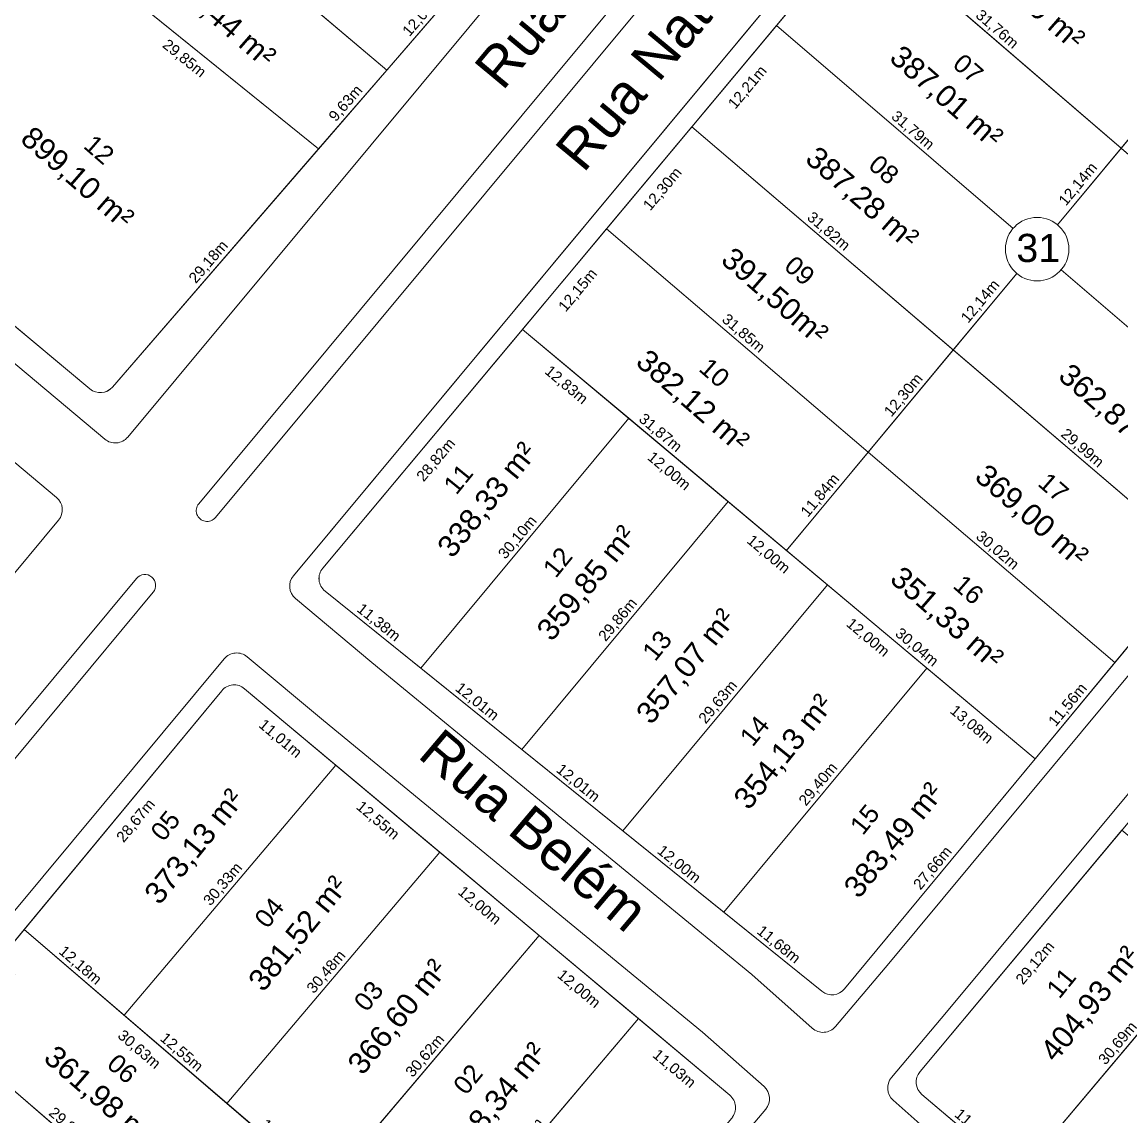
# Model space of a CAD drawing. Header units: metres. Extents: x 3808 to 8215, y 2374 to 6187.
# Drawn here: x 5038.4 to 5140.2, y 3350.3 to 3451.6 of the extents above; entities that cross this region are included whole.
import ezdxf

# ---------------------------------------------------------------- set-up
doc = ezdxf.new("R2010")
doc.units = ezdxf.units.M
for name, color, linetype in [('Areas Lotes', 1, 'Continuous'), ('Calçada', 8, 'Continuous'), ('COTAS', 7, 'Continuous'), ('Lote', 7, 'Continuous'), ('Nome das Ruas', 7, 'Continuous'), ('Nº Lote', 7, 'Continuous'), ('Nº. quadra', 7, 'Continuous'), ('quadras', 7, 'Continuous')]:
    doc.layers.add(name, color=color, linetype=linetype)
doc.styles.add('Arial', font='arial.ttf')
doc.dimstyles.new('Copy(2) of ISO-25', dxfattribs={"dimtxt": 1, "dimasz": 2.5, "dimexe": 1.25, "dimexo": 0.625, "dimgap": 0.2, "dimtad": 1, "dimtoh": 1, "dimlfac": 1, "dimzin": 1, "dimtxsty": 'Arial', "dimblk": 'NONE', "dimcen": 0, "dimse1": 1, "dimse2": 1, "dimsd1": 1, "dimsd2": 1, "dimclrt": 256, "dimaunit": 1, "dimadec": 3, "dimazin": 0, "dimtfac": 1, "dimtmove": 0, "dimatfit": 3, "dimldrblk": 'NONE', "dimfxl": 1, "dimtolj": 1, "dimtzin": 0, "dimarcsym": 0})

# ---------------------------------------------------------------- blocks, each defined once
blk = doc.blocks.new('*D1800')
at = {"layer": 'Defpoints', "color": 0, "linetype": 'Continuous', "transparency": 16777216}
for p in [(5121.74, 3352.29), (5130.66, 3344.73), (5130.66, 3344.73)]:
    blk.add_point(p, dxfattribs=at)
at = {"layer": 'COTAS', "linetype": 'Continuous', "lineweight": 5, "transparency": 16777216, "insert": (5126.72, 3349.12), "char_height": 1, "attachment_point": 5, "rotation": 319.7141, "style": 'Arial'}
blk.add_mtext('\\A1;11,69m', dxfattribs=at)
blk = doc.blocks.new('_None')
blk = doc.blocks.new('*D1812')
at = {"layer": 'Defpoints', "color": 0, "linetype": 'Continuous', "transparency": 16777216}
for p in [(5140.23, 3376.74), (5142.22, 3375.08), (5121.56, 3354.39)]:
    blk.add_point(p, dxfattribs=at)
at = {"layer": 'COTAS', "linetype": 'Continuous', "lineweight": 5, "transparency": 16777216, "insert": (5132.27, 3364.42), "char_height": 1, "attachment_point": 5, "rotation": 50.1109, "style": 'Arial'}
blk.add_mtext('\\A1;29,12m', dxfattribs=at)
blk = doc.blocks.new('*D1824')
at = {"layer": 'Defpoints', "color": 0, "linetype": 'Continuous', "transparency": 16777216}
for p in [(5150.41, 3368.22), (5150.41, 3368.22), (5130.66, 3344.73)]:
    blk.add_point(p, dxfattribs=at)
at = {"layer": 'COTAS', "linetype": 'Continuous', "lineweight": 5, "transparency": 16777216, "insert": (5139.92, 3356.99), "char_height": 1, "attachment_point": 5, "rotation": 49.9348, "style": 'Arial'}
blk.add_mtext('\\A1;30,69m', dxfattribs=at)
blk = doc.blocks.new('*D1825')
at = {"layer": 'Defpoints', "color": 0, "linetype": 'Continuous', "transparency": 16777216}
for p in [(5159.62, 3360.52), (5159.62, 3360.52), (5139.81, 3336.97)]:
    blk.add_point(p, dxfattribs=at)
at = {"layer": 'COTAS', "linetype": 'Continuous', "lineweight": 5, "transparency": 16777216, "insert": (5149.1, 3349.26), "char_height": 1, "attachment_point": 5, "rotation": 49.9348, "style": 'Arial'}
blk.add_mtext('\\A1;30,77m', dxfattribs=at)
blk = doc.blocks.new('*D1859')
at = {"layer": 'Defpoints', "color": 0, "linetype": 'Continuous', "transparency": 16777216}
for p in [(5066.48, 3398.88), (5075.34, 3391.74), (5075.34, 3391.74)]:
    blk.add_point(p, dxfattribs=at)
at = {"layer": 'COTAS', "linetype": 'Continuous', "lineweight": 5, "transparency": 16777216, "insert": (5071.41, 3395.93), "char_height": 1, "attachment_point": 5, "rotation": 321.1637, "style": 'Arial'}
blk.add_mtext('\\A1;11,38m', dxfattribs=at)
blk = doc.blocks.new('*D1860')
at = {"layer": 'Defpoints', "color": 0, "linetype": 'Continuous', "transparency": 16777216}
for p in [(5075.34, 3391.74), (5084.69, 3384.21), (5084.69, 3384.21)]:
    blk.add_point(p, dxfattribs=at)
at = {"layer": 'COTAS', "linetype": 'Continuous', "lineweight": 5, "transparency": 16777216, "insert": (5080.52, 3388.6), "char_height": 1, "attachment_point": 5, "rotation": 321.1637, "style": 'Arial'}
blk.add_mtext('\\A1;12,01m', dxfattribs=at)
blk = doc.blocks.new('*D1861')
at = {"layer": 'Defpoints', "color": 0, "linetype": 'Continuous', "transparency": 16777216}
for p in [(5084.69, 3384.21), (5094.04, 3376.68), (5094.04, 3376.68)]:
    blk.add_point(p, dxfattribs=at)
at = {"layer": 'COTAS', "linetype": 'Continuous', "lineweight": 5, "transparency": 16777216, "insert": (5089.87, 3381.07), "char_height": 1, "attachment_point": 5, "rotation": 321.1637, "style": 'Arial'}
blk.add_mtext('\\A1;12,01m', dxfattribs=at)
blk = doc.blocks.new('*D1862')
at = {"layer": 'Defpoints', "color": 0, "linetype": 'Continuous', "transparency": 16777216}
for p in [(5094.04, 3376.68), (5103.39, 3369.16), (5103.39, 3369.16)]:
    blk.add_point(p, dxfattribs=at)
at = {"layer": 'COTAS', "linetype": 'Continuous', "lineweight": 5, "transparency": 16777216, "insert": (5099.22, 3373.55), "char_height": 1, "attachment_point": 5, "rotation": 321.1637, "style": 'Arial'}
blk.add_mtext('\\A1;12,00m', dxfattribs=at)
blk = doc.blocks.new('*D1863')
at = {"layer": 'Defpoints', "color": 0, "linetype": 'Continuous', "transparency": 16777216}
for p in [(5103.39, 3369.16), (5112.48, 3361.84), (5112.48, 3361.84)]:
    blk.add_point(p, dxfattribs=at)
at = {"layer": 'COTAS', "linetype": 'Continuous', "lineweight": 5, "transparency": 16777216, "insert": (5108.44, 3366.12), "char_height": 1, "attachment_point": 5, "rotation": 321.1637, "style": 'Arial'}
blk.add_mtext('\\A1;11,68m', dxfattribs=at)
blk = doc.blocks.new('*D1864')
at = {"layer": 'Defpoints', "color": 0, "linetype": 'Continuous', "transparency": 16777216}
for p in [(5132.22, 3383.36), (5132.22, 3383.36), (5114.58, 3362.05)]:
    blk.add_point(p, dxfattribs=at)
at = {"layer": 'COTAS', "linetype": 'Continuous', "lineweight": 5, "transparency": 16777216, "insert": (5122.78, 3373.21), "char_height": 1, "attachment_point": 5, "rotation": 50.3749, "style": 'Arial'}
blk.add_mtext('\\A1;27,66m', dxfattribs=at)
blk = doc.blocks.new('*D1865')
at = {"layer": 'Defpoints', "color": 0, "linetype": 'Continuous', "transparency": 16777216}
for p in [(5139.59, 3392.26), (5139.59, 3392.26), (5132.22, 3383.36)]:
    blk.add_point(p, dxfattribs=at)
at = {"layer": 'COTAS', "linetype": 'Continuous', "lineweight": 5, "transparency": 16777216, "insert": (5135.29, 3388.32), "char_height": 1, "attachment_point": 5, "rotation": 50.3749, "style": 'Arial'}
blk.add_mtext('\\A1;11,56m', dxfattribs=at)
blk = doc.blocks.new('*D1866')
at = {"layer": 'Defpoints', "color": 0, "linetype": 'Continuous', "transparency": 16777216}
for p in [(5147.44, 3401.73), (5147.44, 3401.73), (5139.59, 3392.26)]:
    blk.add_point(p, dxfattribs=at)
at = {"layer": 'COTAS', "linetype": 'Continuous', "lineweight": 5, "transparency": 16777216, "insert": (5142.9, 3397.51), "char_height": 1, "attachment_point": 5, "rotation": 50.3749, "style": 'Arial'}
blk.add_mtext('\\A1;12,30m', dxfattribs=at)
blk = doc.blocks.new('*D1871')
at = {"layer": 'Defpoints', "color": 0, "linetype": 'Continuous', "transparency": 16777216}
for p in [(5084.75, 3423.11), (5086.65, 3421.53), (5066.27, 3401.01)]:
    blk.add_point(p, dxfattribs=at)
at = {"layer": 'COTAS', "linetype": 'Continuous', "lineweight": 5, "transparency": 16777216, "insert": (5076.79, 3410.99), "char_height": 1, "attachment_point": 5, "rotation": 50.0926, "style": 'Arial'}
blk.add_mtext('\\A1;28,82m', dxfattribs=at)
blk = doc.blocks.new('*D1872')
at = {"layer": 'Defpoints', "color": 0, "linetype": 'Continuous', "transparency": 16777216}
for p in [(5092.55, 3432.43), (5094.44, 3430.84), (5084.75, 3423.11)]:
    blk.add_point(p, dxfattribs=at)
at = {"layer": 'COTAS', "linetype": 'Continuous', "lineweight": 5, "transparency": 16777216, "insert": (5089.93, 3426.7), "char_height": 1, "attachment_point": 5, "rotation": 50.0926, "style": 'Arial'}
blk.add_mtext('\\A1;12,15m', dxfattribs=at)
blk = doc.blocks.new('*D1873')
at = {"layer": 'Defpoints', "color": 0, "linetype": 'Continuous', "transparency": 16777216}
for p in [(5100.44, 3441.86), (5102.33, 3440.28), (5092.55, 3432.43)]:
    blk.add_point(p, dxfattribs=at)
at = {"layer": 'COTAS', "linetype": 'Continuous', "lineweight": 5, "transparency": 16777216, "insert": (5097.77, 3436.07), "char_height": 1, "attachment_point": 5, "rotation": 50.0926, "style": 'Arial'}
blk.add_mtext('\\A1;12,30m', dxfattribs=at)
blk = doc.blocks.new('*D1874')
at = {"layer": 'Defpoints', "color": 0, "linetype": 'Continuous', "transparency": 16777216}
for p in [(5108.27, 3451.23), (5110.17, 3449.65), (5100.44, 3441.86)]:
    blk.add_point(p, dxfattribs=at)
at = {"layer": 'COTAS', "linetype": 'Continuous', "lineweight": 5, "transparency": 16777216, "insert": (5105.64, 3445.48), "char_height": 1, "attachment_point": 5, "rotation": 50.0926, "style": 'Arial'}
blk.add_mtext('\\A1;12,21m', dxfattribs=at)
blk = doc.blocks.new('*D1875')
at = {"layer": 'Defpoints', "color": 0, "linetype": 'Continuous', "transparency": 16777216}
for p in [(5116.11, 3460.61), (5118.01, 3459.02), (5108.27, 3451.23)]:
    blk.add_point(p, dxfattribs=at)
at = {"layer": 'COTAS', "linetype": 'Continuous', "lineweight": 5, "transparency": 16777216, "insert": (5113.47, 3454.85), "char_height": 1, "attachment_point": 5, "rotation": 50.0926, "style": 'Arial'}
blk.add_mtext('\\A1;12,22m', dxfattribs=at)
blk = doc.blocks.new('*D1883')
at = {"layer": 'Defpoints', "color": 0, "linetype": 'Continuous', "transparency": 16777216}
for p in [(5094.59, 3414.87), (5094.59, 3414.87), (5075.34, 3391.74)]:
    blk.add_point(p, dxfattribs=at)
at = {"layer": 'COTAS', "linetype": 'Continuous', "lineweight": 5, "transparency": 16777216, "insert": (5084.35, 3403.82), "char_height": 1, "attachment_point": 5, "rotation": 50.2301, "style": 'Arial'}
blk.add_mtext('\\A1;30,10m', dxfattribs=at)
blk = doc.blocks.new('*D1884')
at = {"layer": 'Defpoints', "color": 0, "linetype": 'Continuous', "transparency": 16777216}
for p in [(5103.79, 3407.17), (5103.79, 3407.17), (5084.69, 3384.21)]:
    blk.add_point(p, dxfattribs=at)
at = {"layer": 'COTAS', "linetype": 'Continuous', "lineweight": 5, "transparency": 16777216, "insert": (5093.63, 3396.2), "char_height": 1, "attachment_point": 5, "rotation": 50.2301, "style": 'Arial'}
blk.add_mtext('\\A1;29,86m', dxfattribs=at)
blk = doc.blocks.new('*D1885')
at = {"layer": 'Defpoints', "color": 0, "linetype": 'Continuous', "transparency": 16777216}
for p in [(5113, 3399.46), (5113, 3399.46), (5094.04, 3376.68)]:
    blk.add_point(p, dxfattribs=at)
at = {"layer": 'COTAS', "linetype": 'Continuous', "lineweight": 5, "transparency": 16777216, "insert": (5102.9, 3388.58), "char_height": 1, "attachment_point": 5, "rotation": 50.2301, "style": 'Arial'}
blk.add_mtext('\\A1;29,63m', dxfattribs=at)
blk = doc.blocks.new('*D1886')
at = {"layer": 'Defpoints', "color": 0, "linetype": 'Continuous', "transparency": 16777216}
for p in [(5122.19, 3391.76), (5122.19, 3391.76), (5103.39, 3369.16)]:
    blk.add_point(p, dxfattribs=at)
at = {"layer": 'COTAS', "linetype": 'Continuous', "lineweight": 5, "transparency": 16777216, "insert": (5112.18, 3380.97), "char_height": 1, "attachment_point": 5, "rotation": 50.2301, "style": 'Arial'}
blk.add_mtext('\\A1;29,40m', dxfattribs=at)
blk = doc.blocks.new('*D1887')
at = {"layer": 'Defpoints', "color": 0, "linetype": 'Continuous', "transparency": 16777216}
for p in [(5084.75, 3423.11), (5094.59, 3414.87), (5093.18, 3413.19)]:
    blk.add_point(p, dxfattribs=at)
at = {"layer": 'COTAS', "linetype": 'Continuous', "lineweight": 5, "transparency": 16777216, "insert": (5088.78, 3417.92), "char_height": 1, "attachment_point": 5, "rotation": 320.0544, "style": 'Arial'}
blk.add_mtext('\\A1;12,83m', dxfattribs=at)
blk = doc.blocks.new('*D1888')
at = {"layer": 'Defpoints', "color": 0, "linetype": 'Continuous', "transparency": 16777216}
for p in [(5094.59, 3414.87), (5103.79, 3407.17), (5102.38, 3405.48)]:
    blk.add_point(p, dxfattribs=at)
at = {"layer": 'COTAS', "linetype": 'Continuous', "lineweight": 5, "transparency": 16777216, "insert": (5098.29, 3409.95), "char_height": 1, "attachment_point": 5, "rotation": 320.0544, "style": 'Arial'}
blk.add_mtext('\\A1;12,00m', dxfattribs=at)
blk = doc.blocks.new('*D1889')
at = {"layer": 'Defpoints', "color": 0, "linetype": 'Continuous', "transparency": 16777216}
for p in [(5103.79, 3407.17), (5113, 3399.46), (5111.58, 3397.77)]:
    blk.add_point(p, dxfattribs=at)
at = {"layer": 'COTAS', "linetype": 'Continuous', "lineweight": 5, "transparency": 16777216, "insert": (5107.5, 3402.24), "char_height": 1, "attachment_point": 5, "rotation": 320.0544, "style": 'Arial'}
blk.add_mtext('\\A1;12,00m', dxfattribs=at)
blk = doc.blocks.new('*D1890')
at = {"layer": 'Defpoints', "color": 0, "linetype": 'Continuous', "transparency": 16777216}
for p in [(5113, 3399.46), (5122.19, 3391.76), (5120.78, 3390.07)]:
    blk.add_point(p, dxfattribs=at)
at = {"layer": 'COTAS', "linetype": 'Continuous', "lineweight": 5, "transparency": 16777216, "insert": (5116.7, 3394.54), "char_height": 1, "attachment_point": 5, "rotation": 320.0544, "style": 'Arial'}
blk.add_mtext('\\A1;12,00m', dxfattribs=at)
blk = doc.blocks.new('*D1891')
at = {"layer": 'Defpoints', "color": 0, "linetype": 'Continuous', "transparency": 16777216}
for p in [(5122.19, 3391.76), (5132.22, 3383.36), (5130.81, 3381.67)]:
    blk.add_point(p, dxfattribs=at)
at = {"layer": 'COTAS', "linetype": 'Continuous', "lineweight": 5, "transparency": 16777216, "insert": (5126.31, 3386.49), "char_height": 1, "attachment_point": 5, "rotation": 320.0544, "style": 'Arial'}
blk.add_mtext('\\A1;13,08m', dxfattribs=at)
blk = doc.blocks.new('*D1892')
at = {"layer": 'Defpoints', "color": 0, "linetype": 'Continuous', "transparency": 16777216}
for p in [(5084.75, 3423.11), (5109.19, 3402.65), (5109.19, 3402.65)]:
    blk.add_point(p, dxfattribs=at)
at = {"layer": 'COTAS', "linetype": 'Continuous', "lineweight": 5, "transparency": 16777216, "insert": (5097.49, 3413.49), "char_height": 1, "attachment_point": 5, "rotation": 320.0544, "style": 'Arial'}
blk.add_mtext('\\A1;31,87m', dxfattribs=at)
blk = doc.blocks.new('*D1893')
at = {"layer": 'Defpoints', "color": 0, "linetype": 'Continuous', "transparency": 16777216}
for p in [(5109.16, 3402.61), (5109.19, 3402.65), (5132.22, 3383.36)]:
    blk.add_point(p, dxfattribs=at)
at = {"layer": 'COTAS', "linetype": 'Continuous', "lineweight": 5, "transparency": 16777216, "insert": (5121.23, 3393.64), "char_height": 1, "attachment_point": 5, "rotation": 320.1422, "style": 'Arial'}
blk.add_mtext('\\A1;30,04m', dxfattribs=at)
blk = doc.blocks.new('*D1894')
at = {"layer": 'Defpoints', "color": 0, "linetype": 'Continuous', "transparency": 16777216}
for p in [(5092.55, 3432.43), (5116.77, 3411.75), (5116.77, 3411.75)]:
    blk.add_point(p, dxfattribs=at)
at = {"layer": 'COTAS', "linetype": 'Continuous', "lineweight": 5, "transparency": 16777216, "insert": (5105.18, 3422.7), "char_height": 1, "attachment_point": 5, "rotation": 319.5081, "style": 'Arial'}
blk.add_mtext('\\A1;31,85m', dxfattribs=at)
blk = doc.blocks.new('*D1895')
at = {"layer": 'Defpoints', "color": 0, "linetype": 'Continuous', "transparency": 16777216}
for p in [(5116.77, 3411.75), (5139.59, 3392.26), (5139.59, 3392.26)]:
    blk.add_point(p, dxfattribs=at)
at = {"layer": 'COTAS', "linetype": 'Continuous', "lineweight": 5, "transparency": 16777216, "insert": (5128.7, 3402.61), "char_height": 1, "attachment_point": 5, "rotation": 319.5081, "style": 'Arial'}
blk.add_mtext('\\A1;30,02m', dxfattribs=at)
blk = doc.blocks.new('*D1896')
at = {"layer": 'Defpoints', "color": 0, "linetype": 'Continuous', "transparency": 16777216}
for p in [(5100.44, 3441.86), (5124.63, 3421.2), (5124.63, 3421.2)]:
    blk.add_point(p, dxfattribs=at)
at = {"layer": 'COTAS', "linetype": 'Continuous', "lineweight": 5, "transparency": 16777216, "insert": (5113.06, 3432.14), "char_height": 1, "attachment_point": 5, "rotation": 319.5081, "style": 'Arial'}
blk.add_mtext('\\A1;31,82m', dxfattribs=at)
blk = doc.blocks.new('*D1897')
at = {"layer": 'Defpoints', "color": 0, "linetype": 'Continuous', "transparency": 16777216}
for p in [(5124.63, 3421.2), (5147.44, 3401.73), (5147.44, 3401.73)]:
    blk.add_point(p, dxfattribs=at)
at = {"layer": 'COTAS', "linetype": 'Continuous', "lineweight": 5, "transparency": 16777216, "insert": (5136.56, 3412.08), "char_height": 1, "attachment_point": 5, "rotation": 319.5081, "style": 'Arial'}
blk.add_mtext('\\A1;29,99m', dxfattribs=at)
blk = doc.blocks.new('*D1898')
at = {"layer": 'Defpoints', "color": 0, "linetype": 'Continuous', "transparency": 16777216}
for p in [(5108.27, 3451.23), (5132.4, 3430.54), (5132.4, 3430.54)]:
    blk.add_point(p, dxfattribs=at)
at = {"layer": 'COTAS', "linetype": 'Continuous', "lineweight": 5, "transparency": 16777216, "insert": (5120.86, 3441.49), "char_height": 1, "attachment_point": 5, "rotation": 319.3775, "style": 'Arial'}
blk.add_mtext('\\A1;31,79m', dxfattribs=at)
blk = doc.blocks.new('*D1899')
at = {"layer": 'Defpoints', "color": 0, "linetype": 'Continuous', "transparency": 16777216}
for p in [(5132.4, 3430.54), (5155.14, 3411.03), (5155.14, 3411.03)]:
    blk.add_point(p, dxfattribs=at)
at = {"layer": 'COTAS', "linetype": 'Continuous', "lineweight": 5, "transparency": 16777216, "insert": (5144.29, 3421.39), "char_height": 1, "attachment_point": 5, "rotation": 319.3775, "style": 'Arial'}
blk.add_mtext('\\A1;29,96m', dxfattribs=at)
blk = doc.blocks.new('*D1900')
at = {"layer": 'Defpoints', "color": 0, "linetype": 'Continuous', "transparency": 16777216}
for p in [(5116.11, 3460.61), (5140.17, 3439.87), (5140.17, 3439.87)]:
    blk.add_point(p, dxfattribs=at)
at = {"layer": 'COTAS', "linetype": 'Continuous', "lineweight": 5, "transparency": 16777216, "insert": (5128.66, 3450.85), "char_height": 1, "attachment_point": 5, "rotation": 319.2433, "style": 'Arial'}
blk.add_mtext('\\A1;31,76m', dxfattribs=at)
blk = doc.blocks.new('*D1902')
at = {"layer": 'Defpoints', "color": 0, "linetype": 'Continuous', "transparency": 16777216}
for p in [(5123.66, 3469.63), (5147.79, 3449.02), (5146.28, 3447.25)]:
    blk.add_point(p, dxfattribs=at)
at = {"layer": 'COTAS', "linetype": 'Continuous', "lineweight": 5, "transparency": 16777216, "insert": (5134.73, 3458.16), "char_height": 1, "attachment_point": 5, "rotation": 319.5081, "style": 'Arial'}
blk.add_mtext('\\A1;31,73m', dxfattribs=at)
blk = doc.blocks.new('*D1904')
at = {"layer": 'Defpoints', "color": 0, "linetype": 'Continuous', "transparency": 16777216}
for p in [(5116.77, 3411.75), (5116.77, 3411.75), (5109.19, 3402.65)]:
    blk.add_point(p, dxfattribs=at)
at = {"layer": 'COTAS', "linetype": 'Continuous', "lineweight": 5, "transparency": 16777216, "insert": (5112.36, 3407.71), "char_height": 1, "attachment_point": 5, "rotation": 50.2301, "style": 'Arial'}
blk.add_mtext('\\A1;11,84m', dxfattribs=at)
blk = doc.blocks.new('*D1905')
at = {"layer": 'Defpoints', "color": 0, "linetype": 'Continuous', "transparency": 16777216}
for p in [(5124.63, 3421.2), (5124.63, 3421.2), (5116.77, 3411.75)]:
    blk.add_point(p, dxfattribs=at)
at = {"layer": 'COTAS', "linetype": 'Continuous', "lineweight": 5, "transparency": 16777216, "insert": (5120.08, 3416.99), "char_height": 1, "attachment_point": 5, "rotation": 50.2301, "style": 'Arial'}
blk.add_mtext('\\A1;12,30m', dxfattribs=at)
blk = doc.blocks.new('*D1906')
at = {"layer": 'Defpoints', "color": 0, "linetype": 'Continuous', "transparency": 16777216}
for p in [(5131.69, 3429.83), (5131.69, 3429.83), (5123.92, 3420.49)]:
    blk.add_point(p, dxfattribs=at)
at = {"layer": 'COTAS', "linetype": 'Continuous', "lineweight": 5, "transparency": 16777216, "insert": (5127.19, 3425.67), "char_height": 1, "attachment_point": 5, "rotation": 50.2301, "style": 'Arial'}
blk.add_mtext('\\A1;12,14m', dxfattribs=at)
blk = doc.blocks.new('*D1907')
at = {"layer": 'Defpoints', "color": 0, "linetype": 'Continuous', "transparency": 16777216}
for p in [(5140.74, 3440.68), (5140.74, 3440.68), (5132.97, 3431.34)]:
    blk.add_point(p, dxfattribs=at)
at = {"layer": 'COTAS', "linetype": 'Continuous', "lineweight": 5, "transparency": 16777216, "insert": (5136.24, 3436.52), "char_height": 1, "attachment_point": 5, "rotation": 50.2301, "style": 'Arial'}
blk.add_mtext('\\A1;12,14m', dxfattribs=at)
blk = doc.blocks.new('*D1920')
at = {"layer": 'Defpoints', "color": 0, "linetype": 'Continuous', "transparency": 16777216}
for p in [(5023.32, 3435.44), (5044.7, 3417.6), (5044.7, 3417.6)]:
    blk.add_point(p, dxfattribs=at)
at = {"layer": 'COTAS', "linetype": 'Continuous', "lineweight": 5, "transparency": 16777216, "insert": (5034.52, 3427.13), "char_height": 1, "attachment_point": 5, "rotation": 320.1345, "style": 'Arial'}
blk.add_mtext('\\A1;27,84m', dxfattribs=at)
blk = doc.blocks.new('*D1921')
at = {"layer": 'Defpoints', "color": 0, "linetype": 'Continuous', "transparency": 16777216}
for p in [(5065.88, 3439.83), (5065.88, 3439.83), (5046.79, 3417.77)]:
    blk.add_point(p, dxfattribs=at)
at = {"layer": 'COTAS', "linetype": 'Continuous', "lineweight": 5, "transparency": 16777216, "insert": (5055.73, 3429.32), "char_height": 1, "attachment_point": 5, "rotation": 49.1364, "style": 'Arial'}
blk.add_mtext('\\A1;29,18m', dxfattribs=at)
blk = doc.blocks.new('*D1922')
at = {"layer": 'Defpoints', "color": 0, "linetype": 'Continuous', "transparency": 16777216}
for p in [(5072.19, 3447.12), (5072.19, 3447.12), (5065.88, 3439.83)]:
    blk.add_point(p, dxfattribs=at)
at = {"layer": 'COTAS', "linetype": 'Continuous', "lineweight": 5, "transparency": 16777216, "insert": (5068.43, 3444), "char_height": 1, "attachment_point": 5, "rotation": 49.1364, "style": 'Arial'}
blk.add_mtext('\\A1;9,63m', dxfattribs=at)
blk = doc.blocks.new('*D1923')
at = {"layer": 'Defpoints', "color": 0, "linetype": 'Continuous', "transparency": 16777216}
for p in [(5080.04, 3456.19), (5080.04, 3456.19), (5072.19, 3447.12)]:
    blk.add_point(p, dxfattribs=at)
at = {"layer": 'COTAS', "linetype": 'Continuous', "lineweight": 5, "transparency": 16777216, "insert": (5075.51, 3452.18), "char_height": 1, "attachment_point": 5, "rotation": 49.1364, "style": 'Arial'}
blk.add_mtext('\\A1;12,00m', dxfattribs=at)
blk = doc.blocks.new('*D1940')
at = {"layer": 'Defpoints', "color": 0, "linetype": 'Continuous', "transparency": 16777216}
for p in [(5042.67, 3458.6), (5042.67, 3458.6), (5023.32, 3435.44)]:
    blk.add_point(p, dxfattribs=at)
at = {"layer": 'COTAS', "linetype": 'Continuous', "lineweight": 5, "transparency": 16777216, "insert": (5032.38, 3447.53), "char_height": 1, "attachment_point": 5, "rotation": 50.125, "style": 'Arial'}
blk.add_mtext('\\A1;30,17m', dxfattribs=at)
blk = doc.blocks.new('*D1949')
at = {"layer": 'Defpoints', "color": 0, "linetype": 'Continuous', "transparency": 16777216}
for p in [(5042.67, 3458.6), (5065.88, 3439.83), (5064.52, 3438.14)]:
    blk.add_point(p, dxfattribs=at)
at = {"layer": 'COTAS', "linetype": 'Continuous', "lineweight": 5, "transparency": 16777216, "insert": (5053.41, 3448.15), "char_height": 1, "attachment_point": 5, "rotation": 321.0578, "style": 'Arial'}
blk.add_mtext('\\A1;29,85m', dxfattribs=at)
blk = doc.blocks.new('*D1952')
at = {"layer": 'Defpoints', "color": 0, "linetype": 'Continuous', "transparency": 16777216}
for p in [(5049.28, 3466.51), (5072.19, 3447.12), (5072.19, 3447.12)]:
    blk.add_point(p, dxfattribs=at)
at = {"layer": 'COTAS', "linetype": 'Continuous', "lineweight": 5, "transparency": 16777216, "insert": (5061.25, 3457.43), "char_height": 1, "attachment_point": 5, "rotation": 319.7447, "style": 'Arial'}
blk.add_mtext('\\A1;30,01m', dxfattribs=at)
blk = doc.blocks.new('*D2901')
at = {"layer": 'Defpoints', "color": 0, "linetype": 'Continuous', "transparency": 16777216}
for p in [(5038.63, 3367.57), (5040.48, 3366.04), (5031.03, 3358.37)]:
    blk.add_point(p, dxfattribs=at)
at = {"layer": 'COTAS', "linetype": 'Continuous', "lineweight": 5, "transparency": 16777216, "insert": (5036.06, 3361.95), "char_height": 1, "attachment_point": 5, "rotation": 50.3998, "style": 'Arial'}
blk.add_mtext('\\A1;11,93m', dxfattribs=at)
blk = doc.blocks.new('*D2902')
at = {"layer": 'Defpoints', "color": 0, "linetype": 'Continuous', "transparency": 16777216}
for p in [(5056.91, 3389.65), (5058.76, 3388.13), (5038.63, 3367.57)]:
    blk.add_point(p, dxfattribs=at)
at = {"layer": 'COTAS', "linetype": 'Continuous', "lineweight": 5, "transparency": 16777216, "insert": (5049, 3377.59), "char_height": 1, "attachment_point": 5, "rotation": 50.3998, "style": 'Arial'}
blk.add_mtext('\\A1;28,67m', dxfattribs=at)
blk = doc.blocks.new('*D2903')
at = {"layer": 'Defpoints', "color": 0, "linetype": 'Continuous', "transparency": 16777216}
for p in [(5059.03, 3389.85), (5067.47, 3382.78), (5066.01, 3381.03)]:
    blk.add_point(p, dxfattribs=at)
at = {"layer": 'COTAS', "linetype": 'Continuous', "lineweight": 5, "transparency": 16777216, "insert": (5062.3, 3385.18), "char_height": 1, "attachment_point": 5, "rotation": 320.0454, "style": 'Arial'}
blk.add_mtext('\\A1;11,01m', dxfattribs=at)
blk = doc.blocks.new('*D2904')
at = {"layer": 'Defpoints', "color": 0, "linetype": 'Continuous', "transparency": 16777216}
for p in [(5067.47, 3382.78), (5077.09, 3374.72), (5075.63, 3372.97)]:
    blk.add_point(p, dxfattribs=at)
at = {"layer": 'COTAS', "linetype": 'Continuous', "lineweight": 5, "transparency": 16777216, "insert": (5071.33, 3377.61), "char_height": 1, "attachment_point": 5, "rotation": 320.0454, "style": 'Arial'}
blk.add_mtext('\\A1;12,55m', dxfattribs=at)
blk = doc.blocks.new('*D2905')
at = {"layer": 'Defpoints', "color": 0, "linetype": 'Continuous', "transparency": 16777216}
for p in [(5077.09, 3374.72), (5086.29, 3367.01), (5084.83, 3365.26)]:
    blk.add_point(p, dxfattribs=at)
at = {"layer": 'COTAS', "linetype": 'Continuous', "lineweight": 5, "transparency": 16777216, "insert": (5080.74, 3369.73), "char_height": 1, "attachment_point": 5, "rotation": 320.0454, "style": 'Arial'}
blk.add_mtext('\\A1;12,00m', dxfattribs=at)
blk = doc.blocks.new('*D2906')
at = {"layer": 'Defpoints', "color": 0, "linetype": 'Continuous', "transparency": 16777216}
for p in [(5086.29, 3367.01), (5095.49, 3359.3), (5094.02, 3357.56)]:
    blk.add_point(p, dxfattribs=at)
at = {"layer": 'COTAS', "linetype": 'Continuous', "lineweight": 5, "transparency": 16777216, "insert": (5089.94, 3362.02), "char_height": 1, "attachment_point": 5, "rotation": 320.0454, "style": 'Arial'}
blk.add_mtext('\\A1;12,00m', dxfattribs=at)
blk = doc.blocks.new('*D2907')
at = {"layer": 'Defpoints', "color": 0, "linetype": 'Continuous', "transparency": 16777216}
for p in [(5095.49, 3359.3), (5103.94, 3352.22), (5102.48, 3350.47)]:
    blk.add_point(p, dxfattribs=at)
at = {"layer": 'COTAS', "linetype": 'Continuous', "lineweight": 5, "transparency": 16777216, "insert": (5098.77, 3354.63), "char_height": 1, "attachment_point": 5, "rotation": 320.0454, "style": 'Arial'}
blk.add_mtext('\\A1;11,03m', dxfattribs=at)
blk = doc.blocks.new('*D2930')
at = {"layer": 'Defpoints', "color": 0, "linetype": 'Continuous', "transparency": 16777216}
for p in [(5031.03, 3358.37), (5053.6, 3338.87), (5053.61, 3338.88)]:
    blk.add_point(p, dxfattribs=at)
at = {"layer": 'COTAS', "linetype": 'Continuous', "lineweight": 5, "transparency": 16777216, "insert": (5042.85, 3349.24), "char_height": 1, "attachment_point": 5, "rotation": 319.1868, "style": 'Arial'}
blk.add_mtext('\\A1;29,83m', dxfattribs=at)
blk = doc.blocks.new('*D2932')
at = {"layer": 'Defpoints', "color": 0, "linetype": 'Continuous', "transparency": 16777216}
for p in [(5038.63, 3367.56), (5061.88, 3347.61), (5060.33, 3345.81)]:
    blk.add_point(p, dxfattribs=at)
at = {"layer": 'COTAS', "linetype": 'Continuous', "lineweight": 5, "transparency": 16777216, "insert": (5049.23, 3356.4), "char_height": 1, "attachment_point": 5, "rotation": 319.3541, "style": 'Arial'}
blk.add_mtext('\\A1;30,63m', dxfattribs=at)
blk = doc.blocks.new('*D2934')
at = {"layer": 'Defpoints', "color": 0, "linetype": 'Continuous', "transparency": 16777216}
for p in [(5038.63, 3367.56), (5047.88, 3359.63), (5047.88, 3359.63)]:
    blk.add_point(p, dxfattribs=at)
at = {"layer": 'COTAS', "linetype": 'Continuous', "lineweight": 5, "transparency": 16777216, "insert": (5043.78, 3364.2), "char_height": 1, "attachment_point": 5, "rotation": 319.3541, "style": 'Arial'}
blk.add_mtext('\\A1;12,18m', dxfattribs=at)
blk = doc.blocks.new('*D2935')
at = {"layer": 'Defpoints', "color": 0, "linetype": 'Continuous', "transparency": 16777216}
for p in [(5047.88, 3359.63), (5057.4, 3351.45), (5057.4, 3351.45)]:
    blk.add_point(p, dxfattribs=at)
at = {"layer": 'COTAS', "linetype": 'Continuous', "lineweight": 5, "transparency": 16777216, "insert": (5053.16, 3356.15), "char_height": 1, "attachment_point": 5, "rotation": 319.3541, "style": 'Arial'}
blk.add_mtext('\\A1;12,55m', dxfattribs=at)
blk = doc.blocks.new('*D2936')
at = {"layer": 'Defpoints', "color": 0, "linetype": 'Continuous', "transparency": 16777216}
for p in [(5057.4, 3351.45), (5066.5, 3343.64), (5066.5, 3343.64)]:
    blk.add_point(p, dxfattribs=at)
at = {"layer": 'COTAS', "linetype": 'Continuous', "lineweight": 5, "transparency": 16777216, "insert": (5062.47, 3348.15), "char_height": 1, "attachment_point": 5, "rotation": 319.3541, "style": 'Arial'}
blk.add_mtext('\\A1;12,00m', dxfattribs=at)
blk = doc.blocks.new('*D2939')
at = {"layer": 'Defpoints', "color": 0, "linetype": 'Continuous', "transparency": 16777216}
for p in [(5067.47, 3382.78), (5067.47, 3382.78), (5047.88, 3359.63)]:
    blk.add_point(p, dxfattribs=at)
at = {"layer": 'COTAS', "linetype": 'Continuous', "lineweight": 5, "transparency": 16777216, "insert": (5057.06, 3371.72), "char_height": 1, "attachment_point": 5, "rotation": 49.749, "style": 'Arial'}
blk.add_mtext('\\A1;30,33m', dxfattribs=at)
blk = doc.blocks.new('*D2940')
at = {"layer": 'Defpoints', "color": 0, "linetype": 'Continuous', "transparency": 16777216}
for p in [(5077.09, 3374.72), (5077.09, 3374.72), (5057.4, 3351.45)]:
    blk.add_point(p, dxfattribs=at)
at = {"layer": 'COTAS', "linetype": 'Continuous', "lineweight": 5, "transparency": 16777216, "insert": (5066.63, 3363.6), "char_height": 1, "attachment_point": 5, "rotation": 49.749, "style": 'Arial'}
blk.add_mtext('\\A1;30,48m', dxfattribs=at)
blk = doc.blocks.new('*D2941')
at = {"layer": 'Defpoints', "color": 0, "linetype": 'Continuous', "transparency": 16777216}
for p in [(5086.29, 3367.01), (5086.29, 3367.01), (5066.5, 3343.64)]:
    blk.add_point(p, dxfattribs=at)
at = {"layer": 'COTAS', "linetype": 'Continuous', "lineweight": 5, "transparency": 16777216, "insert": (5075.78, 3355.84), "char_height": 1, "attachment_point": 5, "rotation": 49.749, "style": 'Arial'}
blk.add_mtext('\\A1;30,62m', dxfattribs=at)
blk = doc.blocks.new('*D2942')
at = {"layer": 'Defpoints', "color": 0, "linetype": 'Continuous', "transparency": 16777216}
for p in [(5095.49, 3359.3), (5095.49, 3359.3), (5075.61, 3335.82)]:
    blk.add_point(p, dxfattribs=at)
at = {"layer": 'COTAS', "linetype": 'Continuous', "lineweight": 5, "transparency": 16777216, "insert": (5084.94, 3348.08), "char_height": 1, "attachment_point": 5, "rotation": 49.749, "style": 'Arial'}
blk.add_mtext('\\A1;30,77m', dxfattribs=at)

msp = doc.modelspace()

# ---------------------------------------------------------------- linework, layer by layer
at = {"layer": 'Calçada', "linetype": 'Continuous', "lineweight": 5}
for p, q in [((5054.786, 3406.972), (5132.239, 3500.035)), ((5056.323, 3405.693), (5133.776, 3498.756)), ((5063.543, 3400.299), (5140.398, 3492.642)), ((5124.025, 3359.905), (5190.371, 3439.657)), ((5031.595, 3415.937), (5041.617, 3407.558)), ((5041.808, 3405.448), (4963.341, 3311.167)), ((4969.907, 3304.987), (5049.028, 3400.054)), ((4971.444, 3303.708), (5050.566, 3398.775)), ((5118.917, 3353.856), (5124.025, 3359.905)), ((5121.851, 3349.294), (5119.067, 3351.767))]:
    msp.add_line(p, q, dxfattribs=at)
at = {"layer": 'Calçada', "linetype": 'Continuous', "lineweight": 5, "flags": 128}
for points in [[(5075.875, 3548.1, 0.4143389), (5073.763, 3547.903), (5009.378, 3470.203), (4997.35, 3455.627, 0.4127954), (4997.547, 3453.52), (5004.126, 3448.037), (5036.086, 3421.307), (5046.09, 3412.943, 0.4148851), (5048.205, 3413.134), (5125, 3505.406, 0.4147174), (5124.804, 3507.52), (5075.875, 3548.1)], [(5113.73, 3358.563, -0.4215318), (5111.588, 3358.409), (5105.984, 3363.385), (5070.797, 3392.283), (5063.734, 3398.189, -0.4135424), (5063.543, 3400.299), (5140.398, 3492.642, -0.4137099), (5142.508, 3492.837), (5190.519, 3453.019, -0.4170205), (5190.707, 3450.895), (5185.007, 3444.155), (5118.66, 3364.401), (5113.73, 3358.563)], [(5025.895, 3256.679, 0.418586), (5028.022, 3256.88), (5032.751, 3262.686), (5102.033, 3344.712), (5107.276, 3350.92, 0.406933), (5107.126, 3353.009), (5101.436, 3358.062), (5066.331, 3386.893), (5059.262, 3392.804, 0.4148851), (5057.146, 3392.613), (4978.65, 3298.296, 0.412947), (4978.838, 3296.188), (5025.895, 3256.679)]]:
    msp.add_lwpolyline(points, format="xyb", dxfattribs=at)
at = {"layer": 'Calçada', "linetype": 'Continuous', "lineweight": 5}
for centre, radius, start, end in [((5040.655, 3406.407), 1.5, 320.2305, 50.09917), ((5055.554, 3406.332), 1, 140.2305, 320.2305), ((5049.797, 3399.415), 1, 320.2305, 140.2305), ((5120.063, 3352.888), 1.5, 139.82122, 228.39334)]:
    msp.add_arc(centre, radius, start, end, dxfattribs=at)
at = {"layer": 'Lote', "linetype": 'Continuous', "lineweight": 5}
for p, q in [((5049.28, 3466.512), (5072.185, 3447.118)), ((5162.84, 3420.335), (5116.113, 3460.606)), ((5042.667, 3458.597), (5065.885, 3439.834)), ((5108.274, 3451.234), (5130.172, 3432.45)), ((5134.281, 3432.795), (5147.787, 3449.024)), ((5147.438, 3401.733), (5100.438, 3441.864)), ((5116.765, 3411.75), (5092.547, 3432.429)), ((5109.16, 3402.612), (5130.522, 3428.28)), ((5134.631, 3428.625), (5155.139, 3411.034)), ((5084.754, 3423.111), (5132.222, 3383.358)), ((5075.338, 3391.741), (5094.591, 3414.874)), ((5116.765, 3411.75), (5139.593, 3392.259)), ((5084.69, 3384.213), (5103.793, 3407.167)), ((5094.041, 3376.685), (5112.996, 3399.46)), ((5103.388, 3369.16), (5122.194, 3391.756)), ((5067.471, 3382.775), (5047.875, 3359.629)), ((5077.09, 3374.717), (5057.397, 3351.455)), ((5150.415, 3368.218), (5130.659, 3344.728)), ((5038.631, 3367.566), (5085.122, 3327.654)), ((5086.289, 3367.01), (5066.502, 3343.638)), ((5095.488, 3359.304), (5075.607, 3335.822)), ((5031.029, 3358.368), (5077.297, 3318.412))]:
    msp.add_line(p, q, dxfattribs=at)
at = {"layer": 'Lote', "linetype": 'Continuous', "lineweight": 5, "flags": 128}
for points in [[(5056.973, 3475.722), (5049.28, 3466.512), (5072.185, 3447.118), (5080.037, 3456.193)], [(5123.657, 3469.627), (5116.113, 3460.606), (5140.171, 3439.872), (5147.787, 3449.024)], [(5065.885, 3439.834), (5072.185, 3447.118), (5049.28, 3466.512), (5042.667, 3458.597)], [(5116.765, 3411.75), (5124.634, 3421.204), (5100.438, 3441.864), (5092.547, 3432.429)], [(5092.547, 3432.429), (5084.754, 3423.111), (5109.189, 3402.648), (5116.765, 3411.75)], [(5139.593, 3392.259), (5147.438, 3401.733), (5124.634, 3421.204), (5116.765, 3411.75)], [(5103.793, 3407.167), (5094.591, 3414.874), (5075.338, 3391.741), (5084.69, 3384.213)], [(5116.765, 3411.75), (5109.189, 3402.648), (5132.222, 3383.358), (5139.593, 3392.259)], [(5112.996, 3399.46), (5103.793, 3407.167), (5084.69, 3384.213), (5094.041, 3376.685)], [(5122.194, 3391.756), (5112.996, 3399.46), (5094.041, 3376.685), (5103.388, 3369.16)], [(5047.875, 3359.629), (5057.397, 3351.455), (5077.09, 3374.717), (5067.471, 3382.775)], [(5086.289, 3367.01), (5077.09, 3374.717), (5057.397, 3351.455), (5066.502, 3343.638)], [(5130.659, 3344.728), (5139.813, 3336.969), (5159.619, 3360.518), (5150.415, 3368.218)], [(5038.635, 3367.563), (5031.029, 3358.368), (5053.605, 3338.872), (5061.876, 3347.61)], [(5095.488, 3359.304), (5086.289, 3367.01), (5066.502, 3343.638), (5075.607, 3335.822)]]:
    msp.add_lwpolyline(points, close=True, dxfattribs=at)
for points in [[(5134.281, 3432.795), (5140.171, 3439.872), (5116.113, 3460.606), (5108.274, 3451.234), (5130.172, 3432.45)], [(5130.172, 3432.45), (5108.274, 3451.234), (5100.438, 3441.864), (5124.634, 3421.204), (5130.522, 3428.28)], [(5134.631, 3428.625), (5155.139, 3411.034), (5162.84, 3420.335), (5140.171, 3439.872), (5134.281, 3432.795)], [(5130.522, 3428.28), (5124.634, 3421.204), (5147.438, 3401.733), (5155.139, 3411.034), (5134.631, 3428.625)], [(5047.361, 3332.276), (5053.605, 3338.872), (5031.029, 3358.368), (5023.443, 3349.199), (5043.017, 3332.182)]]:
    msp.add_lwpolyline(points, dxfattribs=at)
for points in [[(5042.667, 3458.597), (5023.325, 3435.443), (5044.696, 3417.595, 0.4091204), (5046.792, 3417.765), (5065.885, 3439.834)], [(5094.591, 3414.874), (5084.754, 3423.111), (5066.267, 3401.006, 0.4196995), (5066.477, 3398.876), (5075.338, 3391.741)], [(5103.388, 3369.16), (5112.483, 3361.838, 0.4101871), (5114.579, 3362.049), (5132.222, 3383.358), (5122.194, 3391.756)], [(5067.471, 3382.775), (5059.029, 3389.847, 0.4160269), (5056.91, 3389.654), (5038.635, 3367.563), (5047.875, 3359.629)], [(5121.56, 3354.394, 0.4121867), (5121.742, 3352.288), (5130.659, 3344.728), (5150.415, 3368.218), (5140.234, 3376.736)], [(5075.607, 3335.822), (5085.122, 3327.654), (5104.125, 3350.101, 0.4157292), (5103.944, 3352.22), (5095.488, 3359.304)]]:
    msp.add_lwpolyline(points, format="xyb", close=True, dxfattribs=at)
at = {"layer": 'Nº. quadra', "lineweight": 5}
for start, end in [(0, 180), (180, 0)]:
    msp.add_arc((5132.402, 3430.538), 2.937, start, end, dxfattribs=at)
at = {"layer": 'quadras', "linetype": 'Continuous', "lineweight": 5}
for p, q in [((5046.792, 3417.765), (5122.191, 3504.919)), ((5140.642, 3489.935), (5066.267, 3401.006)), ((5000.74, 3454.303), (5044.696, 3417.595)), ((5114.579, 3362.049), (5187.856, 3450.547)), ((5196.132, 3443.615), (5121.56, 3354.394)), ((5066.477, 3398.876), (5112.483, 3361.838)), ((5056.91, 3389.654), (4981.619, 3298.643)), ((5103.944, 3352.22), (5059.029, 3389.847)), ((5121.742, 3352.288), (5167.02, 3313.908))]:
    msp.add_line(p, q, dxfattribs=at)
for centre, start, end in [((5045.658, 3418.747), 230.13447, 319.13637), ((5067.417, 3400.044), 140.09261, 231.16369), ((5058.066, 3388.698), 50.04535, 140.39984), ((5113.424, 3363.006), 231.16369, 320.3749), ((5122.711, 3353.432), 140.1109, 229.71412), ((5102.981, 3351.07), 319.74902, 50.04535)]:
    msp.add_arc(centre, 1.5, start, end, dxfattribs=at)

# ---------------------------------------------------------------- texts
at = {"layer": 'Areas Lotes', "color": 1, "lineweight": 5, "style": 'Arial'}
for s, rotation, p in [('375,59 m²', 318.90341, (5126.194, 3457.15)), ('298,44 m²', 318.90341, (5051.298, 3455.521)), ('387,01 m²', 318.90341, (5118.613, 3448.064)), ('899,10 m²', 318.90341, (5038.152, 3440.557)), ('387,28 m²', 318.90341, (5110.81, 3438.71)), ('391,50m²', 318.90341, (5103.007, 3429.359)), ('382,12 m²', 318.90341, (5095.127, 3419.914)), ('362,87 m²', 318.90341, (5134.242, 3418.61)), ('338,33 m²', 50.94257, (5078.261, 3401.828)), ('369,00 m²', 318.90341, (5126.507, 3409.294)), ('359,85 m²', 50.94257, (5087.464, 3394.121)), ('351,33 m²', 318.90341, (5118.651, 3399.829)), ('357,07 m²', 50.94257, (5096.666, 3386.414)), ('354,13 m²', 50.94257, (5105.697, 3378.508)), ('383,49 m²', 50.94257, (5115.893, 3370.312)), ('373,13 m²', 50.94257, (5051.141, 3369.73)), ('381,52 m²', 50.94257, (5060.761, 3361.671)), ('404,93 m²', 50.94257, (5134.086, 3355.172)), ('366,60 m²', 50.94257, (5069.96, 3353.965)), ('368,34 m²', 50.94257, (5079.158, 3346.258)), ('361,98 m²', 318.90341, (5040.302, 3355.486))]:
    msp.add_text(s, height=2.0071, rotation=rotation, dxfattribs=at).set_placement(p)
at = {"layer": 'Nome das Ruas', "lineweight": 5, "style": 'Arial'}
for s, rotation, p in [('Rua Natal', 50.27315, (5082.91, 3445.105, 190.804)), ('Rua Natal', 50.27315, (5090.401, 3437.506, 190.804)), ('Rua Belém', 319.74403, (5074.933, 3383.56, 190.804))]:
    msp.add_text(s, height=3.6842, rotation=rotation, dxfattribs=at).set_placement(p)
at = {"layer": 'Nº Lote', "lineweight": 5, "style": 'Arial'}
for s, rotation, p in [('07', 318.90341, (5124.471, 3447.485, 1.156)), ('12', 318.90341, (5044.01, 3439.978, 1.156)), ('08', 318.90341, (5116.667, 3438.131, 1.156)), ('09', 318.90341, (5108.865, 3428.78, 1.156)), ('10', 318.90341, (5100.985, 3419.335, 1.156)), ('11', 50.94257, (5078.632, 3407.702, 1.156)), ('17', 318.90341, (5132.365, 3408.714, 1.156)), ('12', 50.94257, (5087.834, 3399.995, 1.156)), ('16', 318.90341, (5124.509, 3399.25, 1.156)), ('13', 50.94257, (5097.037, 3392.288, 1.156)), ('14', 50.94257, (5106.067, 3384.383, 1.156)), ('05', 50.94257, (5051.512, 3375.604, 1.156)), ('15', 50.94257, (5116.263, 3376.186, 1.156)), ('04', 50.94257, (5061.131, 3367.546, 1.156)), ('11', 50.94257, (5134.456, 3361.047, 1.156)), ('03', 50.94257, (5070.33, 3359.839, 1.156)), ('06', 318.90341, (5046.16, 3354.907, 1.156)), ('02', 50.94257, (5079.529, 3352.133, 1.156))]:
    msp.add_text(s, height=1.706, rotation=rotation, dxfattribs=at).set_placement(p)
at = {"layer": 'Nº. quadra', "lineweight": 5, "style": 'Arial'}
msp.add_text('31', height=2.6083, dxfattribs=at).set_placement((5130.481, 3429.342))

# ---------------------------------------------------------------- dimensions: what is measured, and where the dimension line sits
at = {"layer": 'COTAS', "linetype": 'Continuous', "lineweight": 5}
for p1, p2, distance, picture, middle in [((5123.657, 3469.627), (5147.787, 3449.024), -2.328, '*D1902', (5134.731, 3458.164)), ((5049.28, 3466.512), (5072.185, 3447.118), 0, '*D1952', (5061.25, 3457.426)), ((5116.113, 3460.606), (5140.171, 3439.872), 0, '*D1900', (5128.665, 3450.846)), ((5023.325, 3435.443), (5042.667, 3458.597), 0, '*D1940', (5032.381, 3447.533)), ((5108.274, 3451.234), (5132.402, 3430.538), 0, '*D1898', (5120.859, 3441.494)), ((5100.438, 3441.864), (5124.634, 3421.204), 0, '*D1896', (5113.056, 3432.143)), ((5046.792, 3417.765), (5065.885, 3439.834), 0, '*D1921', (5055.733, 3429.324)), ((5092.547, 3432.429), (5116.765, 3411.75), 0, '*D1894', (5105.176, 3422.699)), ((5132.402, 3430.538), (5155.139, 3411.034), 0, '*D1899', (5144.292, 3421.394)), ((5066.267, 3401.006), (5084.754, 3423.111), -2.471, '*D1871', (5076.792, 3410.988)), ((5084.754, 3423.111), (5094.591, 3414.874), -2.198, '*D1887', (5088.775, 3417.921)), ((5084.754, 3423.111), (5109.189, 3402.648), 0, '*D1892', (5097.486, 3413.494)), ((5124.634, 3421.204), (5147.438, 3401.733), 0, '*D1897', (5136.556, 3412.078)), ((5075.338, 3391.741), (5094.591, 3414.874), 0, '*D1883', (5084.349, 3403.82)), ((5109.189, 3402.648), (5116.765, 3411.75), 0, '*D1904', (5112.361, 3407.711)), ((5116.765, 3411.75), (5139.593, 3392.259), 0, '*D1895', (5128.699, 3402.614)), ((5084.69, 3384.213), (5103.793, 3407.167), 0, '*D1884', (5093.626, 3396.202)), ((5132.222, 3383.358), (5109.16, 3402.612), -0.046, '*D1893', (5121.234, 3393.635)), ((5066.477, 3398.876), (5075.338, 3391.741), 0, '*D1859', (5071.41, 3395.933)), ((5094.041, 3376.685), (5112.996, 3399.46), 0, '*D1885', (5102.903, 3388.585)), ((5103.388, 3369.16), (5122.194, 3391.756), 0, '*D1886', (5112.176, 3380.97)), ((5059.029, 3389.847), (5067.471, 3382.775), -2.278, '*D2903', (5062.301, 3385.179)), ((5114.579, 3362.049), (5132.222, 3383.358), 0, '*D1864', (5122.784, 3373.214)), ((5047.875, 3359.629), (5067.471, 3382.775), 0, '*D2939', (5057.062, 3371.72)), ((5121.56, 3354.394), (5140.234, 3376.736), -2.587, '*D1812', (5132.268, 3364.419)), ((5057.397, 3351.455), (5077.09, 3374.717), 0, '*D2940', (5066.633, 3363.603)), ((5130.659, 3344.728), (5150.415, 3368.218), 0, '*D1824', (5139.924, 3356.989)), ((5038.635, 3367.563), (5061.876, 3347.61), -2.369, '*D2932', (5049.234, 3356.396)), ((5038.635, 3367.563), (5047.875, 3359.629), 0, '*D2934', (5043.777, 3364.204)), ((5066.502, 3343.638), (5086.289, 3367.01), 0, '*D2941', (5075.784, 3355.842)), ((5139.813, 3336.969), (5159.619, 3360.518), 0, '*D1825', (5149.103, 3349.259)), ((5047.875, 3359.629), (5057.397, 3351.455), 0, '*D2935', (5053.158, 3356.15)), ((5075.607, 3335.822), (5095.488, 3359.304), 0, '*D2942', (5084.936, 3348.08)), ((5031.029, 3358.368), (5053.605, 3338.872), 0.013, '*D2930', (5042.849, 3349.236)), ((5121.742, 3352.288), (5130.659, 3344.728), 0, '*D1800', (5126.718, 3349.119)), ((5057.397, 3351.455), (5066.502, 3343.638), 0, '*D2936', (5062.472, 3348.154))]:
    dim = msp.add_aligned_dim(p1=p1, p2=p2, distance=distance, dimstyle='Copy(2) of ISO-25', override={"dimpost": 'm'}, dxfattribs=at)
    dim.commit()
    dim.dimension.update_dxf_attribs({"geometry": picture, "text_midpoint": middle})
for base, p1, p2, angle, picture, middle in [((5118.009, 3459.021), (5108.274, 3451.234), (5116.113, 3460.606), 230.09261, '*D1875', (5113.475, 3454.849)), ((5064.519, 3438.144), (5042.667, 3458.597), (5065.885, 3439.834), 141.05776, '*D1949', (5053.413, 3448.148)), ((5080.037, 3456.193), (5072.185, 3447.118), (5080.037, 3456.193), 229.13637, '*D1923', (5075.506, 3452.18)), ((5110.17, 3449.648), (5100.438, 3441.864), (5108.274, 3451.234), 230.09261, '*D1874', (5105.637, 3445.477)), ((5072.185, 3447.118), (5065.885, 3439.834), (5072.185, 3447.118), 229.13637, '*D1922', (5068.429, 3444)), ((5102.333, 3440.279), (5092.547, 3432.429), (5100.438, 3441.864), 230.09261, '*D1873', (5097.773, 3436.075)), ((5140.739, 3440.678), (5132.97, 3431.343), (5140.739, 3440.678), 230.23006, '*D1907', (5136.239, 3436.523)), ((5044.696, 3417.595), (5023.325, 3435.443), (5044.696, 3417.595), 140.13447, '*D1920', (5034.524, 3427.134)), ((5094.442, 3430.843), (5084.754, 3423.111), (5092.547, 3432.429), 230.09261, '*D1872', (5089.931, 3426.699)), ((5131.691, 3429.827), (5123.923, 3420.494), (5131.691, 3429.827), 230.23006, '*D1906', (5127.191, 3425.673)), ((5124.634, 3421.204), (5116.765, 3411.75), (5124.634, 3421.204), 230.23006, '*D1905', (5120.084, 3416.99)), ((5102.382, 3405.481), (5094.591, 3414.874), (5103.793, 3407.167), 140.05441, '*D1888', (5098.295, 3409.949)), ((5111.584, 3397.774), (5103.793, 3407.167), (5112.996, 3399.46), 140.05441, '*D1889', (5107.497, 3402.242)), ((5147.438, 3401.733), (5139.593, 3392.259), (5147.438, 3401.733), 230.3749, '*D1866', (5142.898, 3397.507)), ((5120.783, 3390.07), (5112.996, 3399.46), (5122.194, 3391.756), 140.05441, '*D1890', (5116.698, 3394.536)), ((5084.69, 3384.213), (5075.338, 3391.741), (5084.69, 3384.213), 141.16369, '*D1860', (5080.516, 3388.601)), ((5130.811, 3381.672), (5122.194, 3391.756), (5132.222, 3383.358), 140.05441, '*D1891', (5126.311, 3386.485)), ((5139.593, 3392.259), (5132.222, 3383.358), (5139.593, 3392.259), 230.3749, '*D1865', (5135.291, 3388.319)), ((5058.755, 3388.127), (5038.631, 3367.566), (5056.91, 3389.654), 230.39984, '*D2902', (5049.001, 3377.592)), ((5094.0408, 3376.6848), (5084.6896, 3384.2131), (5094.0408, 3376.6848), 141.16369, '*D1861', (5089.8675, 3381.0729)), ((5075.627, 3372.97), (5067.471, 3382.775), (5077.09, 3374.717), 140.04535, '*D2904', (5071.332, 3377.614)), ((5103.388, 3369.16), (5094.041, 3376.685), (5103.388, 3369.16), 141.16369, '*D1862', (5099.217, 3373.546)), ((5084.826, 3365.264), (5077.09, 3374.717), (5086.289, 3367.01), 140.04535, '*D2905', (5080.741, 3369.731)), ((5112.483, 3361.838), (5103.388, 3369.16), (5112.483, 3361.838), 141.16369, '*D1863', (5108.438, 3366.123)), ((5040.48, 3366.036), (5031.029, 3358.368), (5038.631, 3367.566), 230.39984, '*D2901', (5036.06, 3361.95)), ((5094.025, 3357.558), (5086.289, 3367.01), (5095.488, 3359.304), 140.04535, '*D2906', (5089.94, 3362.025)), ((5102.481, 3350.474), (5095.488, 3359.304), (5103.944, 3352.22), 140.04535, '*D2907', (5098.767, 3354.63))]:
    dim = msp.add_linear_dim(base=base, p1=p1, p2=p2, angle=angle, dimstyle='Copy(2) of ISO-25', override={"dimpost": 'm', "dimtmove": 1}, dxfattribs=at)
    dim.commit()
    dim.dimension.update_dxf_attribs({"geometry": picture, "text_midpoint": middle})

doc.saveas('drawing.dxf')
